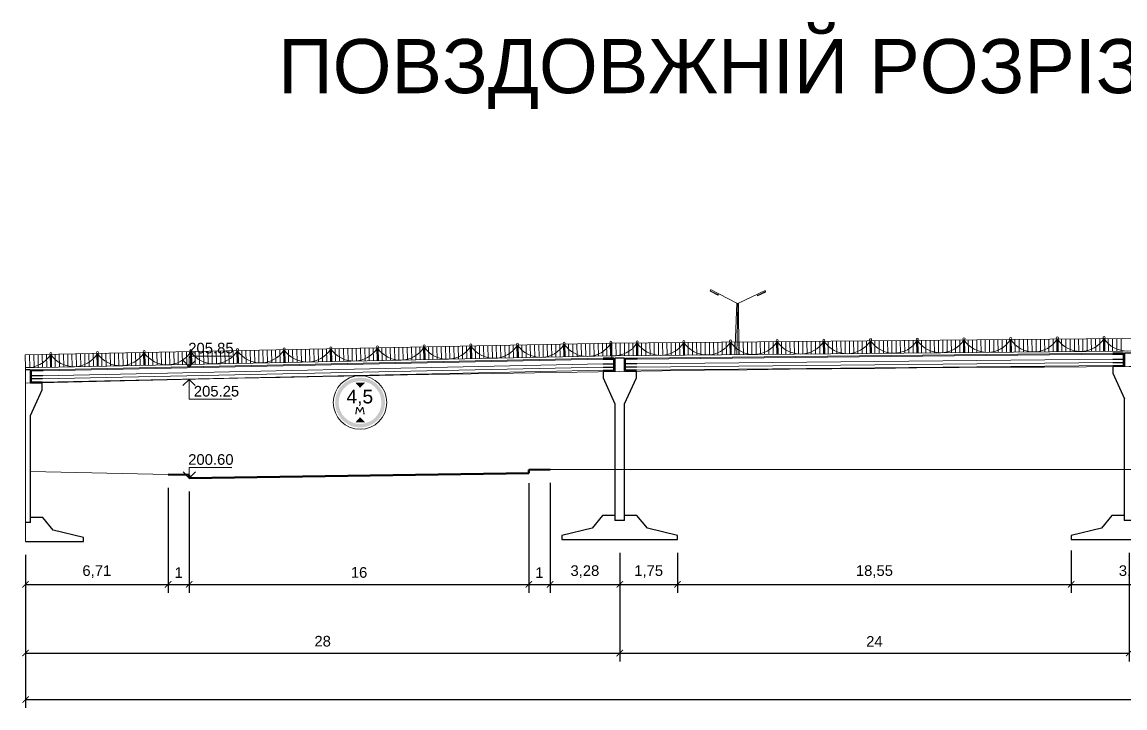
# Model space of a CAD drawing. Header units: millimetres. Extents: x -2123 to 34701, y -1286 to 835.
# Drawn here: x 4736.1 to 4788.1, y -1029.5 to -997.2 of the extents above; entities that cross this region are included whole.
import ezdxf

# ---------------------------------------------------------------- set-up
doc = ezdxf.new("R2010")
doc.units = ezdxf.units.MM
doc.layers.get('0').update_dxf_attribs({"lineweight": 15})
doc.layers.add('вертикалка', color=6, linetype='Continuous', lineweight=15)
doc.layers.add('поперечник', color=250, linetype='Continuous', lineweight=15)
doc.layers.add('розрізи', color=7, linetype='Continuous')
doc.styles.add('Arial', font='arial.ttf')
doc.styles.get("Standard").update_dxf_attribs({"font": 'arial.ttf'})
doc.styles.add('стиль1', font='isocpeui.ttf')
doc.dimstyles.new('3 Cтил Макс', dxfattribs={"dimtxt": 1, "dimasz": 0.3, "dimexe": 1.25, "dimexo": 0.625, "dimgap": 0.3, "dimtad": 1, "dimtxsty": 'стиль1', "dimblk": 'ARCHTICK', "dimcen": 2.5, "dimadec": 0, "dimazin": 0, "dimtfac": 1, "dimtmove": 0, "dimatfit": 3, "dimldrblk": 'DATUMFILLED', "dimfxl": 1, "dimarcsym": 0})

# ---------------------------------------------------------------- blocks, each defined once
blk = doc.blocks.new('_ArchTick')
at = {"color": 0, "linetype": 'ByBlock', "const_width": 0.15}
blk.add_lwpolyline([(-0.5, -0.5), (0.5, 0.5)], dxfattribs=at)
blk = doc.blocks.new('*D932')
at = {"layer": 'Defpoints', "color": 0, "lineweight": 20, "ltscale": 0.5, "transparency": 16777216}
for p in [(4742.981, -1018.528), (4736.268, -1021.686), (4742.981, -1023.703)]:
    blk.add_point(p, dxfattribs=at)
at = {"layer": 'вертикалка', "color": 0, "lineweight": -2, "ltscale": 0.5, "transparency": 16777216}
for p, q in [((4742.981, -1019.153), (4742.981, -1024.103)), ((4736.268, -1022.311), (4736.268, -1024.103)), ((4736.268, -1023.703), (4742.981, -1023.703))]:
    blk.add_line(p, q, dxfattribs=at)
at = {"layer": 'вертикалка', "color": 0, "lineweight": -2, "ltscale": 0.5, "transparency": 16777216, "xscale": 0.3, "yscale": 0.3, "zscale": 0.3, "rotation": 180}
blk.add_blockref('_ArchTick', (4736.268, -1023.703), dxfattribs=at)
at = {"layer": 'вертикалка', "color": 0, "lineweight": -2, "ltscale": 0.5, "transparency": 16777216, "xscale": 0.3, "yscale": 0.3, "zscale": 0.3}
blk.add_blockref('_ArchTick', (4742.981, -1023.703), dxfattribs=at)
at = {"layer": 'вертикалка', "color": 0, "lineweight": 20, "ltscale": 0.5, "transparency": 16777216, "insert": (4739.625, -1023.102), "char_height": 0.5, "attachment_point": 5, "style": 'Arial'}
blk.add_mtext('6,71', dxfattribs=at)
blk = doc.blocks.new('_DatumFilled')
at = {"color": 0, "linetype": 'ByBlock'}
blk.add_solid([(0, 0.58), (-1, 0), (0, -0.58)], dxfattribs=at)
blk = doc.blocks.new('*D933')
at = {"layer": 'Defpoints', "color": 0, "lineweight": 20, "ltscale": 0.5, "transparency": 16777216}
for p in [(4742.981, -1018.528), (4743.981, -1018.698), (4743.981, -1023.703)]:
    blk.add_point(p, dxfattribs=at)
at = {"layer": 'вертикалка', "color": 0, "lineweight": -2, "ltscale": 0.5, "transparency": 16777216}
for p, q in [((4742.981, -1019.153), (4742.981, -1024.103)), ((4743.981, -1019.323), (4743.981, -1024.103)), ((4742.981, -1023.703), (4743.981, -1023.703))]:
    blk.add_line(p, q, dxfattribs=at)
at = {"layer": 'вертикалка', "color": 0, "lineweight": -2, "ltscale": 0.5, "transparency": 16777216, "xscale": 0.3, "yscale": 0.3, "zscale": 0.3, "rotation": 180}
blk.add_blockref('_ArchTick', (4742.981, -1023.703), dxfattribs=at)
at = {"layer": 'вертикалка', "color": 0, "lineweight": -2, "ltscale": 0.5, "transparency": 16777216, "xscale": 0.3, "yscale": 0.3, "zscale": 0.3}
blk.add_blockref('_ArchTick', (4743.981, -1023.703), dxfattribs=at)
at = {"layer": 'вертикалка', "color": 0, "lineweight": 20, "ltscale": 0.5, "transparency": 16777216, "insert": (4743.481, -1023.152), "char_height": 0.5, "attachment_point": 5, "style": 'Arial'}
blk.add_mtext('1', dxfattribs=at)
blk = doc.blocks.new('*D934')
at = {"layer": 'Defpoints', "color": 0, "lineweight": 20, "ltscale": 0.5, "transparency": 16777216}
for p in [(4759.981, -1018.458), (4743.981, -1018.698), (4759.981, -1023.703)]:
    blk.add_point(p, dxfattribs=at)
at = {"layer": 'вертикалка', "color": 0, "lineweight": -2, "ltscale": 0.5, "transparency": 16777216}
for p, q in [((4759.981, -1019.083), (4759.981, -1024.103)), ((4743.981, -1019.323), (4743.981, -1024.103)), ((4743.981, -1023.703), (4759.981, -1023.703))]:
    blk.add_line(p, q, dxfattribs=at)
at = {"layer": 'вертикалка', "color": 0, "lineweight": -2, "ltscale": 0.5, "transparency": 16777216, "xscale": 0.3, "yscale": 0.3, "zscale": 0.3, "rotation": 180}
blk.add_blockref('_ArchTick', (4743.981, -1023.703), dxfattribs=at)
at = {"layer": 'вертикалка', "color": 0, "lineweight": -2, "ltscale": 0.5, "transparency": 16777216, "xscale": 0.3, "yscale": 0.3, "zscale": 0.3}
blk.add_blockref('_ArchTick', (4759.981, -1023.703), dxfattribs=at)
at = {"layer": 'вертикалка', "color": 0, "lineweight": 20, "ltscale": 0.5, "transparency": 16777216, "insert": (4751.981, -1023.147), "char_height": 0.5, "attachment_point": 5, "style": 'Arial'}
blk.add_mtext('16', dxfattribs=at)
blk = doc.blocks.new('*D935')
at = {"layer": 'Defpoints', "color": 0, "lineweight": 20, "ltscale": 0.5, "transparency": 16777216}
for p in [(4759.978, -1018.308), (4760.981, -1018.288), (4760.981, -1023.703)]:
    blk.add_point(p, dxfattribs=at)
at = {"layer": 'вертикалка', "color": 0, "lineweight": -2, "ltscale": 0.5, "transparency": 16777216}
for p, q in [((4759.978, -1018.933), (4759.978, -1024.103)), ((4760.981, -1018.913), (4760.981, -1024.103)), ((4759.978, -1023.703), (4760.981, -1023.703))]:
    blk.add_line(p, q, dxfattribs=at)
at = {"layer": 'вертикалка', "color": 0, "lineweight": -2, "ltscale": 0.5, "transparency": 16777216, "xscale": 0.3, "yscale": 0.3, "zscale": 0.3, "rotation": 180}
blk.add_blockref('_ArchTick', (4759.978, -1023.703), dxfattribs=at)
at = {"layer": 'вертикалка', "color": 0, "lineweight": -2, "ltscale": 0.5, "transparency": 16777216, "xscale": 0.3, "yscale": 0.3, "zscale": 0.3}
blk.add_blockref('_ArchTick', (4760.981, -1023.703), dxfattribs=at)
at = {"layer": 'вертикалка', "color": 0, "lineweight": 20, "ltscale": 0.5, "transparency": 16777216, "insert": (4760.48, -1023.152), "char_height": 0.5, "attachment_point": 5, "style": 'Arial'}
blk.add_mtext('1', dxfattribs=at)
blk = doc.blocks.new('*D936')
at = {"layer": 'Defpoints', "color": 0, "lineweight": 20, "ltscale": 0.5, "transparency": 16777216}
for p in [(4760.981, -1018.288), (4764.266, -1021.588), (4764.266, -1023.703)]:
    blk.add_point(p, dxfattribs=at)
at = {"layer": 'вертикалка', "color": 0, "lineweight": -2, "ltscale": 0.5, "transparency": 16777216}
for p, q in [((4760.981, -1018.913), (4760.981, -1024.103)), ((4764.266, -1022.213), (4764.266, -1024.103)), ((4760.981, -1023.703), (4764.266, -1023.703))]:
    blk.add_line(p, q, dxfattribs=at)
at = {"layer": 'вертикалка', "color": 0, "lineweight": -2, "ltscale": 0.5, "transparency": 16777216, "xscale": 0.3, "yscale": 0.3, "zscale": 0.3, "rotation": 180}
blk.add_blockref('_ArchTick', (4760.981, -1023.703), dxfattribs=at)
at = {"layer": 'вертикалка', "color": 0, "lineweight": -2, "ltscale": 0.5, "transparency": 16777216, "xscale": 0.3, "yscale": 0.3, "zscale": 0.3}
blk.add_blockref('_ArchTick', (4764.266, -1023.703), dxfattribs=at)
at = {"layer": 'вертикалка', "color": 0, "lineweight": 20, "ltscale": 0.5, "transparency": 16777216, "insert": (4762.623, -1023.102), "char_height": 0.5, "attachment_point": 5, "style": 'Arial'}
blk.add_mtext('3,28', dxfattribs=at)
blk = doc.blocks.new('*D937')
at = {"layer": 'Defpoints', "color": 0, "lineweight": 20, "ltscale": 0.5, "transparency": 16777216}
for p in [(4764.266, -1021.588), (4788.266, -1021.588), (4788.266, -1026.941)]:
    blk.add_point(p, dxfattribs=at)
at = {"layer": 'вертикалка', "color": 0, "lineweight": -2, "ltscale": 0.5, "transparency": 16777216}
for p, q in [((4764.266, -1022.213), (4764.266, -1027.341)), ((4788.266, -1022.213), (4788.266, -1027.341)), ((4764.266, -1026.941), (4788.266, -1026.941))]:
    blk.add_line(p, q, dxfattribs=at)
at = {"layer": 'вертикалка', "color": 0, "lineweight": -2, "ltscale": 0.5, "transparency": 16777216, "xscale": 0.3, "yscale": 0.3, "zscale": 0.3, "rotation": 180}
blk.add_blockref('_ArchTick', (4764.266, -1026.941), dxfattribs=at)
at = {"layer": 'вертикалка', "color": 0, "lineweight": -2, "ltscale": 0.5, "transparency": 16777216, "xscale": 0.3, "yscale": 0.3, "zscale": 0.3}
blk.add_blockref('_ArchTick', (4788.266, -1026.941), dxfattribs=at)
at = {"layer": 'вертикалка', "color": 0, "lineweight": 20, "ltscale": 0.5, "transparency": 16777216, "insert": (4776.266, -1026.39), "char_height": 0.5, "attachment_point": 5, "style": 'Arial'}
blk.add_mtext('24', dxfattribs=at)
blk = doc.blocks.new('*D945')
at = {"layer": 'Defpoints', "color": 0, "lineweight": 20, "ltscale": 0.5, "transparency": 16777216}
for p in [(4736.268, -1021.686), (4764.266, -1021.588), (4764.266, -1026.941)]:
    blk.add_point(p, dxfattribs=at)
at = {"layer": 'вертикалка', "color": 0, "lineweight": -2, "ltscale": 0.5, "transparency": 16777216}
for p, q in [((4736.268, -1022.311), (4736.268, -1027.341)), ((4764.266, -1022.213), (4764.266, -1027.341)), ((4736.268, -1026.941), (4764.266, -1026.941))]:
    blk.add_line(p, q, dxfattribs=at)
at = {"layer": 'вертикалка', "color": 0, "lineweight": -2, "ltscale": 0.5, "transparency": 16777216, "xscale": 0.3, "yscale": 0.3, "zscale": 0.3, "rotation": 180}
blk.add_blockref('_ArchTick', (4736.268, -1026.941), dxfattribs=at)
at = {"layer": 'вертикалка', "color": 0, "lineweight": -2, "ltscale": 0.5, "transparency": 16777216, "xscale": 0.3, "yscale": 0.3, "zscale": 0.3}
blk.add_blockref('_ArchTick', (4764.266, -1026.941), dxfattribs=at)
at = {"layer": 'вертикалка', "color": 0, "lineweight": 20, "ltscale": 0.5, "transparency": 16777216, "insert": (4750.267, -1026.385), "char_height": 0.5, "attachment_point": 5, "style": 'Arial'}
blk.add_mtext('28', dxfattribs=at)
blk = doc.blocks.new('3-13')
h = blk.add_hatch(color=1)
edge = h.paths.add_edge_path(flags=16)
edge.add_arc((3.5, 0), 2.8, 0, 360)
edge = h.paths.add_edge_path()
edge.add_arc((3.5, 0), 3.27, 0, 360)
blk.add_hatch(color=7).paths.add_polyline_path([(3.13, -0.77), (3.49, -1.37), (3.83, -0.77), (3.95, -1.54), (4.11, -1.54), (3.92, -0.57), (3.77, -0.57), (3.48, -1.07), (3.18, -0.57), (3.02, -0.57), (2.86, -1.54), (3.02, -1.54)])
at = {"color": 1}
blk.add_circle((3.5, 0), 3.5, dxfattribs=at)
at = {"color": 7}
for points in [[(2.89, 2.6), (4.17, 2.6), (3.5, 1.92)], [(2.89, -2.6), (4.17, -2.6), (3.5, -1.92)]]:
    blk.add_solid(points, dxfattribs=at)
at = {"insert": (1.72, 1.68), "char_height": 1.8, "attachment_point": 1}
blk.add_mtext_dynamic_manual_height_columns('4,5', width=3.8991, gutter_width=12.5, heights=[0], dxfattribs=at)
blk = doc.blocks.new('*D947')
at = {"layer": 'Defpoints', "color": 0, "lineweight": 20, "ltscale": 0.5, "transparency": 16777216}
for p in [(4764.266, -1021.588), (4766.99, -1021.588), (4766.99, -1023.703)]:
    blk.add_point(p, dxfattribs=at)
at = {"layer": 'вертикалка', "color": 0, "lineweight": -2, "ltscale": 0.5, "transparency": 16777216}
for p, q in [((4764.266, -1022.213), (4764.266, -1024.103)), ((4766.99, -1022.213), (4766.99, -1024.103)), ((4764.266, -1023.703), (4766.99, -1023.703))]:
    blk.add_line(p, q, dxfattribs=at)
at = {"layer": 'вертикалка', "color": 0, "lineweight": -2, "ltscale": 0.5, "transparency": 16777216, "xscale": 0.3, "yscale": 0.3, "zscale": 0.3, "rotation": 180}
blk.add_blockref('_ArchTick', (4764.266, -1023.703), dxfattribs=at)
at = {"layer": 'вертикалка', "color": 0, "lineweight": -2, "ltscale": 0.5, "transparency": 16777216, "xscale": 0.3, "yscale": 0.3, "zscale": 0.3}
blk.add_blockref('_ArchTick', (4766.99, -1023.703), dxfattribs=at)
at = {"layer": 'вертикалка', "color": 0, "lineweight": 20, "ltscale": 0.5, "transparency": 16777216, "insert": (4765.628, -1023.102), "char_height": 0.5, "attachment_point": 5, "style": 'Arial'}
blk.add_mtext('1,75', dxfattribs=at)
blk = doc.blocks.new('*D948')
at = {"layer": 'Defpoints', "color": 0, "lineweight": 20, "ltscale": 0.5, "transparency": 16777216}
for p in [(4766.99, -1021.588), (4785.541, -1021.491), (4785.541, -1023.703)]:
    blk.add_point(p, dxfattribs=at)
at = {"layer": 'вертикалка', "color": 0, "lineweight": -2, "ltscale": 0.5, "transparency": 16777216}
for p, q in [((4785.541, -1022.116), (4785.541, -1024.103)), ((4766.99, -1022.213), (4766.99, -1024.103)), ((4766.99, -1023.703), (4785.541, -1023.703))]:
    blk.add_line(p, q, dxfattribs=at)
at = {"layer": 'вертикалка', "color": 0, "lineweight": -2, "ltscale": 0.5, "transparency": 16777216, "xscale": 0.3, "yscale": 0.3, "zscale": 0.3, "rotation": 180}
blk.add_blockref('_ArchTick', (4766.99, -1023.703), dxfattribs=at)
at = {"layer": 'вертикалка', "color": 0, "lineweight": -2, "ltscale": 0.5, "transparency": 16777216, "xscale": 0.3, "yscale": 0.3, "zscale": 0.3}
blk.add_blockref('_ArchTick', (4785.541, -1023.703), dxfattribs=at)
at = {"layer": 'вертикалка', "color": 0, "lineweight": 20, "ltscale": 0.5, "transparency": 16777216, "insert": (4776.266, -1023.102), "char_height": 0.5, "attachment_point": 5, "style": 'Arial'}
blk.add_mtext('18,55', dxfattribs=at)
blk = doc.blocks.new('*D949')
at = {"layer": 'Defpoints', "color": 0, "lineweight": 20, "ltscale": 0.5, "transparency": 16777216}
for p in [(4785.541, -1021.588), (4790.99, -1021.588), (4790.99, -1023.703)]:
    blk.add_point(p, dxfattribs=at)
at = {"layer": 'вертикалка', "color": 0, "lineweight": -2, "ltscale": 0.5, "transparency": 16777216}
for p, q in [((4785.541, -1022.213), (4785.541, -1024.103)), ((4790.99, -1022.213), (4790.99, -1024.103)), ((4785.541, -1023.703), (4790.99, -1023.703))]:
    blk.add_line(p, q, dxfattribs=at)
at = {"layer": 'вертикалка', "color": 0, "lineweight": -2, "ltscale": 0.5, "transparency": 16777216, "xscale": 0.3, "yscale": 0.3, "zscale": 0.3, "rotation": 180}
blk.add_blockref('_ArchTick', (4785.541, -1023.703), dxfattribs=at)
at = {"layer": 'вертикалка', "color": 0, "lineweight": -2, "ltscale": 0.5, "transparency": 16777216, "xscale": 0.3, "yscale": 0.3, "zscale": 0.3}
blk.add_blockref('_ArchTick', (4790.99, -1023.703), dxfattribs=at)
at = {"layer": 'вертикалка', "color": 0, "lineweight": 20, "ltscale": 0.5, "transparency": 16777216, "insert": (4788.266, -1023.102), "char_height": 0.5, "attachment_point": 5, "style": 'Arial'}
blk.add_mtext('3,5', dxfattribs=at)
blk = doc.blocks.new('*D955')
at = {"layer": 'Defpoints', "color": 0, "lineweight": 20, "ltscale": 0.5, "transparency": 16777216}
for p in [(4736.268, -1021.686), (4864.266, -1021.579), (4864.266, -1029.127)]:
    blk.add_point(p, dxfattribs=at)
at = {"layer": 'вертикалка', "color": 0, "lineweight": -2, "ltscale": 0.5, "transparency": 16777216}
for p, q in [((4864.266, -1022.204), (4864.266, -1029.527)), ((4736.268, -1022.311), (4736.268, -1029.527)), ((4736.268, -1029.127), (4864.266, -1029.127))]:
    blk.add_line(p, q, dxfattribs=at)
at = {"layer": 'вертикалка', "color": 0, "lineweight": -2, "ltscale": 0.5, "transparency": 16777216, "xscale": 0.3, "yscale": 0.3, "zscale": 0.3, "rotation": 180}
blk.add_blockref('_ArchTick', (4736.268, -1029.127), dxfattribs=at)
at = {"layer": 'вертикалка', "color": 0, "lineweight": -2, "ltscale": 0.5, "transparency": 16777216, "xscale": 0.3, "yscale": 0.3, "zscale": 0.3}
blk.add_blockref('_ArchTick', (4864.266, -1029.127), dxfattribs=at)
at = {"layer": 'вертикалка', "color": 0, "lineweight": 20, "ltscale": 0.5, "transparency": 16777216, "insert": (4800.267, -1028.572), "char_height": 0.5, "attachment_point": 5, "style": 'Arial'}
blk.add_mtext('128', dxfattribs=at)
blk = doc.blocks.new('25')
blk.add_lwpolyline([(0, 0), (0, 600)])

msp = doc.modelspace()

# ---------------------------------------------------------------- linework, layer by layer
at = {"color": 0, "lineweight": 50}
msp.add_line((4759.981, -1018.458), (4759.978, -1018.308), dxfattribs=at)
for points in [[(4789.685, -1012.097), (4763.886, -1012.339)], [(4763.849, -1012.342), (4736.254, -1012.894)], [(4789.691, -1012.697), (4763.892, -1012.939), (4763.893, -1013.039)], [(4763.861, -1012.942), (4736.266, -1013.494), (4736.268, -1013.594)]]:
    msp.add_lwpolyline(points)
at = {"color": 0, "lineweight": 9}
for points in [[(4743.984, -1013.449), (4743.696, -1013.161)], [(4743.984, -1013.449), (4743.984, -1012.949), (4745.984, -1012.949)], [(4743.984, -1013.449), (4744.272, -1013.161)], [(4743.984, -1013.449), (4744.272, -1013.161)], [(4743.971, -1014.043), (4743.683, -1014.331)], [(4743.971, -1014.043), (4743.981, -1014.979), (4745.981, -1014.979)], [(4743.971, -1014.043), (4744.259, -1014.331)], [(4743.981, -1018.698), (4743.693, -1018.409)], [(4743.981, -1018.698), (4743.981, -1018.198), (4745.981, -1018.198)], [(4743.981, -1018.698), (4744.269, -1018.409)], [(4743.981, -1018.698), (4744.269, -1018.409)]]:
    msp.add_lwpolyline(points, dxfattribs=at)
at = {"color": 0, "lineweight": 50}
for points in [[(4742.981, -1018.528), (4743.981, -1018.548)], [(4743.981, -1018.698), (4759.981, -1018.458)], [(4743.981, -1018.698), (4743.981, -1018.548)], [(4760.981, -1018.288), (4759.981, -1018.308)]]:
    msp.add_lwpolyline(points, dxfattribs=at)
for centre in [(4759.449, -1012.381), (4761.648, -1012.337), (4763.848, -1012.293), (4765.087, -1012.279), (4767.286, -1012.259), (4769.486, -1012.238), (4771.686, -1012.217), (4773.886, -1012.197), (4776.086, -1012.176), (4778.286, -1012.155), (4780.486, -1012.135), (4782.686, -1012.114), (4784.885, -1012.094), (4787.085, -1012.073), (4737.454, -1012.822), (4739.653, -1012.778), (4741.853, -1012.734), (4744.052, -1012.69), (4746.252, -1012.646), (4748.451, -1012.601), (4750.651, -1012.557), (4752.85, -1012.513), (4755.05, -1012.469), (4757.249, -1012.425)]:
    msp.add_circle(centre, 0.0485)
for centre, start, end in [((4763.98, -1011.63), 266.154, 327.7584), ((4766.18, -1011.609), 213.3166, 327.7584), ((4768.38, -1011.588), 213.3166, 327.7584), ((4770.58, -1011.568), 213.3166, 327.7584), ((4772.78, -1011.547), 213.3166, 327.7584), ((4774.98, -1011.527), 213.3166, 327.7584), ((4777.18, -1011.506), 213.3166, 327.7584), ((4779.379, -1011.485), 213.3166, 327.7584), ((4781.579, -1011.465), 213.3166, 327.7584), ((4783.779, -1011.444), 213.3166, 327.7584), ((4785.979, -1011.423), 213.3166, 327.7584), ((4788.179, -1011.403), 213.3166, 327.7584), ((4738.54, -1012.14), 213.9261, 328.368), ((4740.74, -1012.096), 213.9261, 328.368), ((4742.939, -1012.052), 213.9261, 328.368), ((4745.139, -1012.008), 213.9261, 328.368), ((4747.338, -1011.964), 213.9261, 328.368), ((4749.538, -1011.92), 213.9261, 328.368), ((4751.737, -1011.876), 213.9261, 328.368), ((4753.937, -1011.832), 213.9261, 328.368), ((4756.137, -1011.788), 213.9261, 328.368), ((4758.336, -1011.744), 213.9261, 328.368), ((4760.535, -1011.7), 213.9261, 328.368), ((4762.735, -1011.656), 213.9261, 328.368), ((4736.341, -1012.184), 266.7635, 328.368)]:
    msp.add_arc(centre, 1.308, start, end)
at = {"layer": 'вертикалка', "color": 5, "lineweight": 20}
for points in [[(4765.096, -1013.039), (4787.504, -1012.813)], [(4763.485, -1013.319), (4737.08, -1013.873)], [(4737.095, -1013.644), (4763.489, -1013.089)], [(4763.489, -1013.039), (4737.099, -1013.594)], [(4787.496, -1013.243), (4765.067, -1013.468)], [(4765.077, -1013.318), (4787.499, -1013.093)], [(4787.503, -1012.863), (4765.093, -1013.089)], [(4736.268, -1013.594), (4736.268, -1021.686)], [(4763.478, -1013.617), (4737.056, -1014.172)], [(4737.069, -1014.023), (4763.482, -1013.469)], [(4765.053, -1013.617), (4787.492, -1013.391)], [(4736.493, -1018.389), (4742.981, -1018.528)], [(4800.153, -1018.288), (4760.981, -1018.288)], [(4767.266, -1018.288), (4800.266, -1018.288)]]:
    msp.add_lwpolyline(points, dxfattribs=at)
msp.add_arc((4800.047, -3513.414), 2500, 88.528097, 91.461854, dxfattribs=at)
at = {"layer": 'поперечник', "color": 7, "lineweight": 15}
for p, q in [((4768.524, -1009.868), (4768.523, -1009.894)), ((4768.524, -1009.868), (4768.523, -1009.894)), ((4768.523, -1009.894), (4768.893, -1010.084)), ((4768.523, -1009.894), (4768.893, -1010.084)), ((4768.524, -1009.868), (4768.55, -1009.817)), ((4768.524, -1009.868), (4768.55, -1009.817)), ((4768.899, -1010.064), (4768.524, -1009.868)), ((4768.899, -1010.064), (4768.524, -1009.868)), ((4769.821, -1010.463), (4768.549, -1009.817)), ((4769.781, -1010.46), (4768.549, -1009.817)), ((4769.821, -1010.463), (4768.549, -1009.817)), ((4769.781, -1010.46), (4768.549, -1009.817)), ((4768.893, -1010.084), (4768.899, -1010.064)), ((4768.893, -1010.084), (4768.899, -1010.064)), ((4768.899, -1010.064), (4768.91, -1010.005)), ((4768.899, -1010.064), (4768.91, -1010.005)), ((4769.824, -1010.463), (4771.114, -1009.854)), ((4769.824, -1010.463), (4771.114, -1009.854)), ((4769.863, -1010.461), (4771.114, -1009.854)), ((4769.863, -1010.461), (4771.114, -1009.854)), ((4770.757, -1010.091), (4770.748, -1010.031)), ((4770.757, -1010.091), (4770.748, -1010.031)), ((4770.757, -1010.091), (4771.137, -1009.906)), ((4770.757, -1010.091), (4771.137, -1009.906)), ((4770.762, -1010.111), (4770.757, -1010.091)), ((4770.762, -1010.111), (4770.757, -1010.091)), ((4771.138, -1009.932), (4770.762, -1010.111)), ((4771.138, -1009.932), (4770.762, -1010.111)), ((4771.137, -1009.906), (4771.112, -1009.854)), ((4771.137, -1009.906), (4771.112, -1009.854)), ((4771.137, -1009.906), (4771.138, -1009.932)), ((4771.137, -1009.906), (4771.138, -1009.932)), ((4769.822, -1010.47), (4769.787, -1012.884)), ((4769.822, -1010.47), (4769.787, -1012.884)), ((4769.822, -1010.47), (4769.787, -1012.884)), ((4769.822, -1010.47), (4769.787, -1012.884))]:
    msp.add_line(p, q, dxfattribs=at)
for points in [[(4769.781, -1010.46), (4769.692, -1012.884)], [(4769.781, -1010.46), (4769.692, -1012.884)], [(4769.863, -1010.461), (4769.883, -1012.884)], [(4769.863, -1010.461), (4769.883, -1012.884)]]:
    msp.add_lwpolyline(points, dxfattribs=at)
at = {"layer": 'розрізи', "color": 0}
for p, q in [((4788.005, -1012.813), (4787.504, -1012.813)), ((4788.005, -1013.391), (4788.005, -1012.813)), ((4788.055, -1012.813), (4788.055, -1013.441)), ((4788.505, -1012.813), (4788.055, -1012.813)), ((4763.485, -1013.319), (4763.991, -1013.319)), ((4763.489, -1013.089), (4763.991, -1013.089)), ((4763.991, -1013.039), (4763.49, -1013.039)), ((4763.991, -1013.617), (4763.991, -1013.039)), ((4764.041, -1013.039), (4764.041, -1013.667)), ((4764.491, -1013.039), (4764.041, -1013.039)), ((4764.491, -1013.667), (4764.491, -1013.039)), ((4764.541, -1013.617), (4764.541, -1013.039)), ((4764.541, -1013.039), (4765.096, -1013.039)), ((4765.093, -1013.089), (4764.541, -1013.089)), ((4765.077, -1013.318), (4764.541, -1013.318)), ((4787.496, -1013.243), (4788.005, -1013.243)), ((4787.499, -1013.093), (4788.005, -1013.093)), ((4787.503, -1012.863), (4788.005, -1012.863)), ((4736.493, -1013.594), (4736.268, -1013.594)), ((4736.493, -1014.222), (4736.493, -1013.594)), ((4736.543, -1014.172), (4736.543, -1013.594)), ((4736.543, -1013.594), (4737.099, -1013.594)), ((4737.095, -1013.644), (4736.543, -1013.644)), ((4737.08, -1013.873), (4736.543, -1013.873)), ((4763.478, -1013.617), (4763.991, -1013.617)), ((4764.041, -1013.667), (4763.478, -1013.667)), ((4763.478, -1013.667), (4763.478, -1013.979)), ((4763.482, -1013.469), (4763.991, -1013.469)), ((4765.053, -1013.667), (4764.491, -1013.667)), ((4765.067, -1013.468), (4764.541, -1013.468)), ((4765.053, -1013.617), (4764.541, -1013.617)), ((4765.053, -1013.979), (4765.053, -1013.667)), ((4787.492, -1013.391), (4788.005, -1013.391)), ((4788.055, -1013.441), (4787.492, -1013.441)), ((4787.492, -1013.441), (4787.492, -1013.753)), ((4787.492, -1013.753), (4788.055, -1014.967)), ((4737.056, -1014.222), (4736.493, -1014.222)), ((4737.069, -1014.023), (4736.543, -1014.023)), ((4737.056, -1014.172), (4736.543, -1014.172)), ((4737.056, -1014.535), (4737.056, -1014.222)), ((4763.478, -1013.979), (4764.041, -1015.193)), ((4764.491, -1015.193), (4765.053, -1013.979)), ((4736.493, -1015.748), (4737.056, -1014.535)), ((4764.041, -1015.193), (4764.041, -1020.688)), ((4764.491, -1020.688), (4764.491, -1015.193)), ((4788.041, -1014.936), (4788.041, -1020.688)), ((4736.493, -1020.786), (4736.493, -1015.748)), ((4737.074, -1020.561), (4736.493, -1020.561)), ((4737.574, -1021.155), (4737.074, -1020.561)), ((4763.46, -1020.463), (4762.96, -1021.056)), ((4764.041, -1020.463), (4763.46, -1020.463)), ((4765.071, -1020.463), (4764.491, -1020.463)), ((4765.571, -1021.056), (4765.071, -1020.463)), ((4787.46, -1020.463), (4786.96, -1021.056)), ((4788.041, -1020.463), (4787.46, -1020.463)), ((4736.493, -1020.786), (4736.268, -1020.786)), ((4738.993, -1021.493), (4737.574, -1021.155)), ((4762.96, -1021.056), (4761.541, -1021.395)), ((4764.491, -1020.688), (4764.041, -1020.688)), ((4766.99, -1021.395), (4765.571, -1021.056)), ((4786.96, -1021.056), (4785.541, -1021.395)), ((4788.491, -1020.688), (4788.041, -1020.688)), ((4736.268, -1021.686), (4738.993, -1021.686)), ((4738.993, -1021.686), (4738.993, -1021.493)), ((4761.541, -1021.395), (4761.541, -1021.588)), ((4761.541, -1021.588), (4766.99, -1021.588)), ((4766.99, -1021.588), (4766.99, -1021.395)), ((4785.541, -1021.395), (4785.541, -1021.588)), ((4785.541, -1021.588), (4790.99, -1021.588))]:
    msp.add_line(p, q, dxfattribs=at)
at = {"layer": 'розрізи', "color": 0, "lineweight": 20}
msp.add_line((4764.491, -1013.667), (4765.053, -1013.667), dxfattribs=at)

# ---------------------------------------------------------------- block references
at = {"xscale": -0.001, "yscale": 0.001, "zscale": 0.001}
for p, rotation in [((4764.487, -1012.333), 180.5375247348595), ((4764.687, -1012.332), 180.5375247348595), ((4764.887, -1012.33), 180.5375247348595), ((4765.057, -1012.328), 180.5375247348595), ((4765.087, -1012.328), 180.5375247348595), ((4765.117, -1012.327), 180.5375247348595), ((4765.287, -1012.326), 180.5375247348595), ((4765.487, -1012.324), 180.5375247348595), ((4765.687, -1012.322), 180.5375247348595), ((4765.887, -1012.32), 180.5375247348595), ((4766.087, -1012.318), 180.5375247348595), ((4766.287, -1012.316), 180.5375247348595), ((4766.487, -1012.315), 180.5375247348595), ((4766.687, -1012.313), 180.5375247348595), ((4766.887, -1012.311), 180.5375247348595), ((4767.087, -1012.309), 180.5375247348595), ((4767.257, -1012.307), 180.5375247348595), ((4767.287, -1012.307), 180.5375247348595), ((4767.317, -1012.307), 180.5375247348595), ((4767.487, -1012.305), 180.5375247348595), ((4767.687, -1012.303), 180.5375247348595), ((4767.887, -1012.301), 180.5375247348595), ((4768.087, -1012.3), 180.5375247348595), ((4768.287, -1012.298), 180.5375247348595), ((4768.487, -1012.296), 180.5375247348595), ((4768.687, -1012.294), 180.5375247348595), ((4768.887, -1012.292), 180.5375247348595), ((4769.087, -1012.29), 180.5375247348595), ((4769.287, -1012.288), 180.5375247348595), ((4769.457, -1012.287), 180.5375247348595), ((4769.487, -1012.286), 180.5375247348595), ((4769.517, -1012.286), 180.5375247348595), ((4769.687, -1012.285), 180.5375247348595), ((4769.887, -1012.283), 180.5375247348595), ((4770.087, -1012.281), 180.5375247348595), ((4770.287, -1012.279), 180.5375247348595), ((4770.487, -1012.277), 180.5375247348595), ((4770.687, -1012.275), 180.5375247348595), ((4770.887, -1012.273), 180.5375247348595), ((4771.087, -1012.271), 180.5375247348595), ((4771.287, -1012.27), 180.5375247348595), ((4771.487, -1012.268), 180.5375247348595), ((4771.657, -1012.266), 180.5375247348595), ((4771.687, -1012.266), 180.5375247348595), ((4771.717, -1012.266), 180.5375247348595), ((4771.887, -1012.264), 180.5375247348595), ((4772.087, -1012.262), 180.5375247348595), ((4772.287, -1012.26), 180.5375247348595), ((4772.487, -1012.258), 180.5375247348595), ((4772.687, -1012.256), 180.5375247348595), ((4772.887, -1012.255), 180.5375247348595), ((4773.087, -1012.253), 180.5375247348595), ((4773.287, -1012.251), 180.5375247348595), ((4773.487, -1012.249), 180.5375247348595), ((4773.687, -1012.247), 180.5375247348595), ((4773.857, -1012.245), 180.5375247348595), ((4773.886, -1012.245), 180.5375247348595), ((4773.917, -1012.245), 180.5375247348595), ((4774.086, -1012.243), 180.5375247348595), ((4774.286, -1012.241), 180.5375247348595), ((4774.486, -1012.24), 180.5375247348595), ((4774.686, -1012.238), 180.5375247348595), ((4774.886, -1012.236), 180.5375247348595), ((4775.086, -1012.234), 180.5375247348595), ((4775.286, -1012.232), 180.5375247348595), ((4775.486, -1012.23), 180.5375247348595), ((4775.686, -1012.228), 180.5375247348595), ((4775.886, -1012.226), 180.5375247348595), ((4776.056, -1012.225), 180.5375247348595), ((4776.086, -1012.225), 180.5375247348595), ((4776.116, -1012.224), 180.5375247348595), ((4776.286, -1012.223), 180.5375247348595), ((4776.486, -1012.221), 180.5375247348595), ((4776.686, -1012.219), 180.5375247348595), ((4776.886, -1012.217), 180.5375247348595), ((4777.086, -1012.215), 180.5375247348595), ((4777.286, -1012.213), 180.5375247348595), ((4777.486, -1012.211), 180.5375247348595), ((4777.686, -1012.21), 180.5375247348595), ((4777.886, -1012.208), 180.5375247348595), ((4778.086, -1012.206), 180.5375247348595), ((4778.256, -1012.204), 180.5375247348595), ((4778.286, -1012.204), 180.5375247348595), ((4778.316, -1012.204), 180.5375247348595), ((4778.486, -1012.202), 180.5375247348595), ((4778.686, -1012.2), 180.5375247348595), ((4778.886, -1012.198), 180.5375247348595), ((4779.086, -1012.196), 180.5375247348595), ((4779.286, -1012.195), 180.5375247348595), ((4779.486, -1012.193), 180.5375247348595), ((4779.686, -1012.191), 180.5375247348595), ((4779.886, -1012.189), 180.5375247348595), ((4780.086, -1012.187), 180.5375247348595), ((4780.286, -1012.185), 180.5375247348595), ((4780.456, -1012.184), 180.5375247348595), ((4780.486, -1012.183), 180.5375247348595), ((4780.516, -1012.183), 180.5375247348595), ((4780.686, -1012.181), 180.5375247348595), ((4780.886, -1012.18), 180.5375247348595), ((4781.086, -1012.178), 180.5375247348595), ((4781.286, -1012.176), 180.5375247348595), ((4781.486, -1012.174), 180.5375247348595), ((4781.686, -1012.172), 180.5375247348595), ((4781.886, -1012.17), 180.5375247348595), ((4782.086, -1012.168), 180.5375247348595), ((4782.286, -1012.166), 180.5375247348595), ((4782.486, -1012.165), 180.5375247348595), ((4782.656, -1012.163), 180.5375247348595), ((4782.686, -1012.163), 180.5375247348595), ((4782.716, -1012.162), 180.5375247348595), ((4782.886, -1012.161), 180.5375247348595), ((4783.086, -1012.159), 180.5375247348595), ((4783.286, -1012.157), 180.5375247348595), ((4783.486, -1012.155), 180.5375247348595), ((4783.686, -1012.153), 180.5375247348595), ((4783.886, -1012.151), 180.5375247348595), ((4784.086, -1012.15), 180.5375247348595), ((4784.286, -1012.148), 180.5375247348595), ((4784.486, -1012.146), 180.5375247348595), ((4784.686, -1012.144), 180.5375247348595), ((4784.856, -1012.142), 180.5375247348595), ((4784.886, -1012.142), 180.5375247348595), ((4784.916, -1012.142), 180.5375247348595), ((4785.086, -1012.14), 180.5375247348595), ((4785.286, -1012.138), 180.5375247348595), ((4785.486, -1012.136), 180.5375247348595), ((4785.686, -1012.135), 180.5375247348595), ((4785.886, -1012.133), 180.5375247348595), ((4786.086, -1012.131), 180.5375247348595), ((4786.286, -1012.129), 180.5375247348595), ((4786.486, -1012.127), 180.5375247348595), ((4786.686, -1012.125), 180.5375247348595), ((4786.886, -1012.123), 180.5375247348595), ((4787.056, -1012.122), 180.5375247348595), ((4787.086, -1012.121), 180.5375247348595), ((4787.116, -1012.121), 180.5375247348595), ((4787.286, -1012.119), 180.5375247348595), ((4787.486, -1012.118), 180.5375247348595), ((4787.686, -1012.116), 180.5375247348595), ((4787.886, -1012.114), 180.5375247348595), ((4738.255, -1012.854), 181.1470667517976), ((4738.455, -1012.85), 181.1470667517976), ((4738.654, -1012.846), 181.1470667517976), ((4738.854, -1012.842), 181.1470667517976), ((4739.054, -1012.838), 181.1470667517976), ((4739.254, -1012.834), 181.1470667517976), ((4739.454, -1012.83), 181.1470667517976), ((4739.624, -1012.827), 181.1470667517976), ((4739.654, -1012.826), 181.1470667517976), ((4739.684, -1012.826), 181.1470667517976), ((4739.854, -1012.822), 181.1470667517976), ((4740.054, -1012.818), 181.1470667517976), ((4740.254, -1012.814), 181.1470667517976), ((4740.454, -1012.81), 181.1470667517976), ((4740.654, -1012.806), 181.1470667517976), ((4740.854, -1012.802), 181.1470667517976), ((4741.054, -1012.798), 181.1470667517976), ((4741.254, -1012.794), 181.1470667517976), ((4741.454, -1012.79), 181.1470667517976), ((4741.654, -1012.786), 181.1470667517976), ((4741.824, -1012.783), 181.1470667517976), ((4741.854, -1012.782), 181.1470667517976), ((4741.884, -1012.781), 181.1470667517976), ((4742.054, -1012.778), 181.1470667517976), ((4742.254, -1012.774), 181.1470667517976), ((4742.454, -1012.77), 181.1470667517976), ((4742.654, -1012.766), 181.1470667517976), ((4742.854, -1012.762), 181.1470667517976), ((4743.054, -1012.758), 181.1470667517976), ((4743.254, -1012.754), 181.1470667517976), ((4743.453, -1012.75), 181.1470667517976), ((4743.653, -1012.746), 181.1470667517976), ((4743.853, -1012.742), 181.1470667517976), ((4744.023, -1012.739), 181.1470667517976), ((4744.053, -1012.738), 181.1470667517976), ((4744.083, -1012.737), 181.1470667517976), ((4744.253, -1012.734), 181.1470667517976), ((4744.453, -1012.73), 181.1470667517976), ((4744.653, -1012.726), 181.1470667517976), ((4744.853, -1012.722), 181.1470667517976), ((4745.053, -1012.718), 181.1470667517976), ((4745.253, -1012.714), 181.1470667517976), ((4745.453, -1012.71), 181.1470667517976), ((4745.653, -1012.706), 181.1470667517976), ((4745.853, -1012.702), 181.1470667517976), ((4746.053, -1012.698), 181.1470667517976), ((4746.223, -1012.695), 181.1470667517976), ((4746.253, -1012.694), 181.1470667517976), ((4746.283, -1012.693), 181.1470667517976), ((4746.453, -1012.69), 181.1470667517976), ((4746.653, -1012.686), 181.1470667517976), ((4746.853, -1012.682), 181.1470667517976), ((4747.053, -1012.678), 181.1470667517976), ((4747.253, -1012.674), 181.1470667517976), ((4747.452, -1012.67), 181.1470667517976), ((4747.652, -1012.666), 181.1470667517976), ((4747.852, -1012.662), 181.1470667517976), ((4748.052, -1012.658), 181.1470667517976), ((4748.252, -1012.654), 181.1470667517976), ((4748.422, -1012.651), 181.1470667517976), ((4748.452, -1012.65), 181.1470667517976), ((4748.482, -1012.649), 181.1470667517976), ((4748.652, -1012.646), 181.1470667517976), ((4748.852, -1012.642), 181.1470667517976), ((4749.052, -1012.638), 181.1470667517976), ((4749.252, -1012.634), 181.1470667517976), ((4749.452, -1012.63), 181.1470667517976), ((4749.652, -1012.626), 181.1470667517976), ((4749.852, -1012.622), 181.1470667517976), ((4750.052, -1012.618), 181.1470667517976), ((4750.252, -1012.614), 181.1470667517976), ((4750.452, -1012.61), 181.1470667517976), ((4750.622, -1012.607), 181.1470667517976), ((4750.652, -1012.606), 181.1470667517976), ((4750.682, -1012.605), 181.1470667517976), ((4750.852, -1012.602), 181.1470667517976), ((4751.052, -1012.598), 181.1470667517976), ((4751.252, -1012.594), 181.1470667517976), ((4751.452, -1012.59), 181.1470667517976), ((4751.652, -1012.586), 181.1470667517976), ((4751.852, -1012.582), 181.1470667517976), ((4752.052, -1012.578), 181.1470667517976), ((4752.252, -1012.574), 181.1470667517976), ((4752.451, -1012.57), 181.1470667517976), ((4752.651, -1012.566), 181.1470667517976), ((4752.821, -1012.562), 181.1470667517976), ((4752.851, -1012.562), 181.1470667517976), ((4752.881, -1012.561), 181.1470667517976), ((4753.051, -1012.558), 181.1470667517976), ((4753.251, -1012.554), 181.1470667517976), ((4753.451, -1012.55), 181.1470667517976), ((4753.651, -1012.546), 181.1470667517976), ((4753.851, -1012.542), 181.1470667517976), ((4754.051, -1012.538), 181.1470667517976), ((4754.251, -1012.534), 181.1470667517976), ((4754.451, -1012.53), 181.1470667517976), ((4754.651, -1012.526), 181.1470667517976), ((4754.851, -1012.522), 181.1470667517976), ((4755.021, -1012.518), 181.1470667517976), ((4755.051, -1012.518), 181.1470667517976), ((4755.081, -1012.517), 181.1470667517976), ((4755.251, -1012.514), 181.1470667517976), ((4755.451, -1012.51), 181.1470667517976), ((4755.651, -1012.506), 181.1470667517976), ((4755.851, -1012.502), 181.1470667517976), ((4756.051, -1012.498), 181.1470667517976), ((4756.251, -1012.494), 181.1470667517976), ((4756.451, -1012.49), 181.1470667517976), ((4756.651, -1012.486), 181.1470667517976), ((4756.851, -1012.482), 181.1470667517976), ((4757.051, -1012.478), 181.1470667517976), ((4757.221, -1012.474), 181.1470667517976), ((4757.25, -1012.474), 181.1470667517976), ((4757.28, -1012.473), 181.1470667517976), ((4757.45, -1012.47), 181.1470667517976), ((4757.65, -1012.466), 181.1470667517976), ((4757.85, -1012.462), 181.1470667517976), ((4758.05, -1012.458), 181.1470667517976), ((4758.25, -1012.454), 181.1470667517976), ((4758.45, -1012.45), 181.1470667517976), ((4758.65, -1012.446), 181.1470667517976), ((4758.85, -1012.442), 181.1470667517976), ((4759.05, -1012.438), 181.1470667517976), ((4759.25, -1012.434), 181.1470667517976), ((4759.42, -1012.43), 181.1470667517976), ((4759.45, -1012.43), 181.1470667517976), ((4759.48, -1012.429), 181.1470667517976), ((4759.65, -1012.426), 181.1470667517976), ((4759.85, -1012.422), 181.1470667517976), ((4760.05, -1012.418), 181.1470667517976), ((4760.25, -1012.414), 181.1470667517976), ((4760.45, -1012.41), 181.1470667517976), ((4760.65, -1012.406), 181.1470667517976), ((4760.85, -1012.402), 181.1470667517976), ((4761.05, -1012.398), 181.1470667517976), ((4761.249, -1012.394), 181.1470667517976), ((4761.449, -1012.39), 181.1470667517976), ((4761.619, -1012.386), 181.1470667517976), ((4761.649, -1012.386), 181.1470667517976), ((4761.679, -1012.385), 181.1470667517976), ((4761.849, -1012.382), 181.1470667517976), ((4762.049, -1012.378), 181.1470667517976), ((4762.249, -1012.374), 181.1470667517976), ((4762.449, -1012.37), 181.1470667517976), ((4762.649, -1012.366), 181.1470667517976), ((4762.849, -1012.362), 181.1470667517976), ((4763.049, -1012.358), 181.1470667517976), ((4763.249, -1012.354), 181.1470667517976), ((4763.449, -1012.35), 181.1470667517976), ((4763.649, -1012.346), 181.1470667517976), ((4763.819, -1012.342), 181.1470667517976), ((4763.849, -1012.342), 181.1470667517976), ((4763.879, -1012.341), 181.1470667517976), ((4763.887, -1012.339), 180.5375247348595), ((4764.087, -1012.337), 180.5375247348595), ((4764.287, -1012.335), 180.5375247348595), ((4736.255, -1012.894), 181.1470667517976), ((4736.455, -1012.89), 181.1470667517976), ((4736.655, -1012.886), 181.1470667517976), ((4736.855, -1012.882), 181.1470667517976), ((4737.055, -1012.878), 181.1470667517976), ((4737.255, -1012.874), 181.1470667517976), ((4737.425, -1012.871), 181.1470667517976), ((4737.455, -1012.87), 181.1470667517976), ((4737.485, -1012.87), 181.1470667517976), ((4737.655, -1012.866), 181.1470667517976), ((4737.855, -1012.862), 181.1470667517976), ((4738.055, -1012.858), 181.1470667517976)]:
    msp.add_blockref('25', p, dxfattribs=dict(at, rotation=rotation))
at = {"color": 0, "linetype": 'Continuous', "xscale": 0.36, "yscale": 0.36, "zscale": 0.36}
msp.add_blockref('3-13', (4750.769, -1015.135), dxfattribs=at)

# ---------------------------------------------------------------- texts
msp.add_text('ПОВЗДОВЖНІЙ РОЗРІЗ ШТУЧНОЇ СПОРУДИ 2-2', height=2.553).set_placement((4748.173, -1000.56))
at = {"layer": 'вертикалка', "color": 0}
for s, p in [('205.85', (4743.934, -1012.822)), ('205.25', (4744.196, -1014.852)), ('200.60', (4743.931, -1018.07))]:
    msp.add_text(s, height=0.5, dxfattribs=at).set_placement(p)

# ---------------------------------------------------------------- dimensions: what is measured, and where the dimension line sits
at = {"layer": 'вертикалка', "color": 5, "lineweight": 20, "ltscale": 0.5}
dim = msp.add_linear_dim(base=(4742.981, -1023.703), p1=(4736.268, -1021.686), p2=(4742.981, -1018.528), dimstyle='3 Cтил Макс', override={"dimtxt": 0.5, "dimexe": 0.4, "dimtxsty": 'Arial'}, dxfattribs=at)
dim.commit()
dim.dimension.update_dxf_attribs({"geometry": '*D932', "text_midpoint": (4739.625, -1023.703), "dimtype": 160})
for base, p1, p2, picture, middle in [((4743.981, -1023.703), (4742.981, -1018.528), (4743.981, -1018.698), '*D933', (4743.481, -1023.152)), ((4759.981, -1023.703), (4743.981, -1018.698), (4759.981, -1018.458), '*D934', (4751.981, -1023.147)), ((4760.981, -1023.703), (4759.978, -1018.308), (4760.981, -1018.288), '*D935', (4760.48, -1023.152)), ((4764.2658, -1023.7027), (4760.9811, -1018.2875), (4764.2658, -1021.5875), '*D936', (4762.6234, -1023.1022)), ((4864.266, -1029.127), (4736.268, -1021.686), (4864.266, -1021.579), '*D955', (4800.267, -1028.572)), ((4764.266, -1026.941), (4736.268, -1021.686), (4764.266, -1021.588), '*D945', (4750.267, -1026.385)), ((4788.266, -1026.941), (4764.266, -1021.588), (4788.266, -1021.588), '*D937', (4776.266, -1026.39)), ((4785.541, -1023.703), (4766.99, -1021.588), (4785.541, -1021.491), '*D948', (4776.266, -1023.102))]:
    dim = msp.add_linear_dim(base=base, p1=p1, p2=p2, dimstyle='3 Cтил Макс', override={"dimtxt": 0.5, "dimexe": 0.4, "dimtxsty": 'Arial'}, dxfattribs=at)
    dim.commit()
    dim.dimension.update_dxf_attribs({"geometry": picture, "text_midpoint": middle})
for base, p1, p2, text, picture, middle in [((4766.99, -1023.703), (4764.266, -1021.588), (4766.99, -1021.588), '1,75', '*D947', (4765.628, -1023.102)), ((4790.99, -1023.703), (4785.541, -1021.588), (4790.99, -1021.588), '3,5', '*D949', (4788.266, -1023.102))]:
    dim = msp.add_linear_dim(base=base, p1=p1, p2=p2, text=text, dimstyle='3 Cтил Макс', override={"dimtxt": 0.5, "dimexe": 0.4, "dimtxsty": 'Arial'}, dxfattribs=at)
    dim.commit()
    dim.dimension.update_dxf_attribs({"geometry": picture, "text_midpoint": middle})

doc.saveas('drawing.dxf')
